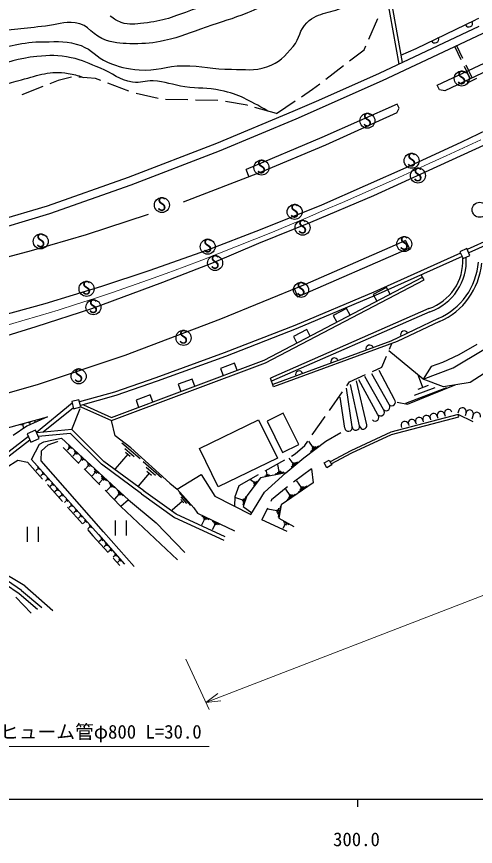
# Model space of a CAD drawing. Units: millimetres, scale not verified. Extents: x 40000 to 680000, y 20000 to 380000.
# Drawn here: x 322568 to 383688, y 198715 to 309232 of the extents above; entities that cross this region are included whole.
import ezdxf
from ezdxf.enums import TextEntityAlignment as Align

# ---------------------------------------------------------------- set-up
doc = ezdxf.new("R2010")
doc.units = ezdxf.units.MM
doc.header["$LTSCALE"] = 1000
doc.linetypes.add('CHAIN', pattern=[18.5, 12, -1.5, 3.5, -1.5])
for name, color, linetype, lineweight in [('M-BGD', 7, 'Continuous', 25), ('M-BMK', 2, 'CHAIN', 13), ('M-BMK-OTRS', 5, 'Continuous', 25), ('M-STR-HTXT', 7, 'Continuous', 13), ('M-STR-STRC', 7, 'Continuous', 25), ('M-STR-STRD', 7, 'Continuous', 25), ('M-TTL-BAND', 7, 'Continuous', 25)]:
    doc.layers.add(name, color=color, linetype=linetype, lineweight=lineweight)
doc.styles.add('ＭＳ ゴシック', font='')
doc.styles.get('ＭＳ ゴシック').set_extended_font_data('MS Gothic')

msp = doc.modelspace()

# ---------------------------------------------------------------- linework, layer by layer
at = {"layer": 'M-BGD'}
for p, q in [((368846, 328620), (373481, 302885)), ((369338, 328708), (373949, 303105)), ((369487, 306248), (370692, 308995)), ((375779, 304997), (383686, 308783)), ((384084, 308966), (383686, 308783)), ((378600, 300088), (395720, 308157)), ((368850, 304798), (369085, 305333)), ((380934, 305223), (381740, 303537)), ((382005, 303663), (381202, 305350)), ((366931, 303330), (368850, 304798)), ((373772, 304089), (375779, 304997)), ((387128, 302925), (379601, 299341)), ((363754, 300901), (366137, 302723)), ((382171, 302634), (382976, 300948)), ((383238, 301072), (382435, 302760)), ((328125, 300702), (327012, 300272)), ((329865, 301186), (328125, 300702)), ((333062, 300999), (330857, 301166)), ((333800, 300719), (333062, 300999)), ((382537, 300739), (382687, 300425)), ((383840, 300974), (382687, 300425)), ((326079, 299911), (323281, 298830)), ((337540, 299302), (334735, 300365)), ((360512, 298560), (361986, 299549)), ((361986, 299549), (362959, 300293)), ((378902, 299496), (378600, 300088)), ((341412, 298325), (338482, 298969)), ((379601, 299341), (378902, 299496)), ((345396, 298135), (342396, 298177)), ((349395, 298079), (346396, 298121)), ((353288, 297423), (350382, 297926)), ((353337, 297410), (353288, 297423)), ((357190, 296333), (359681, 298003)), ((373274, 297578), (363230, 293110)), ((373541, 297046), (373274, 297578)), ((357190, 296333), (354300, 297140)), ((373227, 296430), (363737, 292122)), ((373227, 296430), (373541, 297046)), ((363230, 293110), (353131, 288873)), ((363737, 292122), (355216, 288553)), ((355216, 288553), (344767, 284502)), ((353556, 287858), (353131, 288873)), ((340078, 282875), (331819, 280178)), ((331819, 280178), (324506, 278027)), ((389112, 280601), (382799, 277763)), ((373007, 278780), (361006, 273530)), ((374397, 279406), (373007, 278780)), ((374397, 279406), (374850, 278398)), ((324506, 278027), (315786, 275739)), ((359988, 271918), (374850, 278398)), ((355562, 263486), (376659, 274516)), ((376659, 274516), (376475, 274838)), ((376844, 274162), (376659, 274516)), ((361006, 273530), (349749, 268948)), ((371850, 273131), (370078, 272204)), ((372314, 272245), (371850, 273131)), ((359570, 272945), (359988, 271918)), ((370078, 272204), (370541, 271318)), ((377476, 270337), (356376, 261098)), ((377621, 269921), (356527, 260685)), ((366533, 270351), (364761, 269424)), ((366997, 269465), (366533, 270351)), ((349749, 268948), (336981, 264076)), ((364761, 269424), (365224, 268538)), ((378741, 269023), (372440, 266024)), ((378918, 268616), (373265, 265956)), ((361216, 267571), (359444, 266644)), ((361679, 266685), (361216, 267571)), ((359444, 266644), (359907, 265758)), ((372440, 266024), (356685, 260250)), ((373265, 265956), (356798, 259939)), ((372246, 264947), (372560, 265698)), ((383861, 265560), (381460, 264173)), ((381460, 264173), (379285, 263173)), ((380718, 262464), (384820, 264897)), ((336981, 264076), (325441, 260221)), ((335207, 255860), (355562, 263486)), ((351589, 263065), (349716, 262364)), ((351940, 262129), (351589, 263065)), ((371238, 262535), (371860, 264024)), ((379285, 263173), (377801, 262637)), ((349716, 262364), (350067, 261427)), ((369974, 261965), (371238, 262535)), ((372913, 258239), (370856, 262103)), ((377801, 262637), (376736, 260934)), ((376736, 260934), (380718, 262464)), ((345970, 260961), (344097, 260259)), ((346321, 260024), (345970, 260961)), ((356798, 259939), (356376, 261098)), ((366925, 260589), (369063, 261554)), ((370707, 256206), (368143, 260849)), ((371443, 256884), (368973, 261286)), ((372178, 257562), (369880, 261664)), ((376689, 259827), (376106, 261371)), ((325441, 260221), (316062, 257546)), ((344097, 260259), (344448, 259322)), ((367266, 254578), (366533, 259735)), ((366548, 260054), (366925, 260589)), ((368256, 254718), (367056, 260242)), ((369246, 254859), (367859, 260727)), ((379843, 259767), (374364, 257696)), ((374642, 257630), (380979, 260183)), ((378266, 259797), (375527, 258762)), ((377374, 260086), (376005, 259568)), ((340351, 258856), (338479, 258154)), ((340702, 257919), (340351, 258856)), ((364243, 256785), (365972, 259237)), ((329972, 257734), (325233, 253821)), ((331491, 257537), (335207, 255860)), ((338479, 258154), (338829, 257218)), ((366276, 254437), (365692, 258543)), ((373252, 257872), (374642, 257630)), ((329930, 254242), (331047, 257026)), ((381489, 256803), (381367, 256425)), ((382441, 256495), (382302, 256067)), ((321361, 254471), (326692, 255939)), ((326692, 255939), (323948, 254667)), ((324941, 255353), (325038, 255380)), ((324990, 255367), (325016, 255271)), ((335690, 253406), (335192, 255428)), ((361939, 253515), (363667, 255967)), ((372507, 253593), (381482, 255927)), ((376686, 255487), (376747, 255264)), ((377650, 255751), (377715, 255516)), ((378615, 256015), (378683, 255767)), ((379579, 256280), (379651, 256019)), ((383394, 255276), (381407, 256217)), ((381482, 255927), (381407, 256217)), ((383392, 256187), (383214, 255635)), ((323948, 254667), (322107, 253448)), ((323151, 254860), (323593, 254982)), ((323372, 254921), (323493, 254480)), ((324189, 255146), (324401, 255205)), ((324295, 255176), (324354, 254963)), ((373793, 254695), (373844, 254508)), ((374757, 254959), (374811, 254760)), ((375722, 255223), (375779, 255012)), ((329745, 253721), (325449, 253306)), ((326189, 252616), (328548, 253098)), ((328548, 253098), (337494, 244869)), ((333876, 249613), (329745, 253721)), ((337781, 251778), (335690, 253406)), ((363781, 252664), (365780, 253862)), ((367220, 251134), (372507, 253593)), ((324572, 250261), (325631, 252293)), ((325631, 252293), (326189, 252616)), ((325867, 251415), (326765, 252204)), ((326765, 252204), (327998, 252646)), ((328062, 252580), (327998, 252646)), ((329469, 252115), (329910, 251709)), ((336605, 252478), (339032, 250369)), ((359696, 250979), (360947, 252109)), ((360830, 250483), (363781, 252664)), ((360947, 252109), (361362, 252698)), ((362092, 251862), (361476, 252695)), ((362767, 252039), (361725, 251269)), ((325844, 250049), (325867, 251415)), ((330856, 249717), (328761, 251864)), ((329609, 251824), (329284, 251471)), ((329498, 251926), (329719, 251723)), ((330410, 251071), (330053, 250683)), ((330257, 251391), (330742, 250945)), ((330289, 251182), (330531, 250959)), ((337397, 250938), (335710, 248997)), ((337001, 251708), (338214, 250654)), ((337094, 251202), (337700, 250675)), ((342978, 247072), (337781, 251778)), ((359178, 250689), (359696, 250979)), ((362430, 251950), (361909, 251565)), ((362222, 251958), (361962, 251766)), ((364464, 249683), (367220, 251134)), ((321198, 249193), (322741, 250152)), ((322741, 250152), (324043, 249888)), ((324043, 249888), (326035, 247645)), ((324572, 250261), (333467, 240244)), ((334126, 240625), (325844, 250049)), ((331254, 250277), (330864, 249853)), ((331087, 250627), (331617, 250139)), ((331122, 250399), (331387, 250155)), ((331961, 249823), (332540, 249290)), ((339448, 249972), (341874, 247863)), ((355687, 248737), (358306, 250201)), ((358424, 248486), (360830, 250483)), ((359424, 249729), (358866, 250402)), ((359984, 249910), (359143, 249213)), ((359704, 249820), (359283, 249471)), ((359529, 249817), (359319, 249642)), ((325503, 249062), (325172, 248768)), ((325356, 249227), (325650, 248896)), ((333650, 246855), (331554, 249002)), ((332144, 249441), (331718, 248977)), ((331999, 249574), (332289, 249308)), ((332883, 248975), (333513, 248395)), ((332924, 248704), (333239, 248414)), ((339205, 245654), (333876, 249613)), ((339843, 249202), (341057, 248148)), ((339936, 248696), (340542, 248169)), ((355943, 248211), (355840, 248713)), ((357561, 248651), (357373, 249570)), ((357705, 248680), (357417, 248622)), ((361859, 249001), (359456, 247205)), ((361859, 249001), (362079, 247137)), ((326129, 248357), (325798, 248063)), ((325982, 248522), (326276, 248191)), ((326755, 247652), (326424, 247358)), ((326608, 247817), (326902, 247486)), ((333082, 248559), (332618, 248055)), ((334070, 247630), (333567, 247083)), ((333854, 248082), (334538, 247452)), ((333899, 247787), (334241, 247473)), ((340239, 248432), (338746, 246714)), ((343972, 246305), (347138, 248263)), ((347138, 248263), (348979, 245376)), ((352196, 246784), (354814, 248249)), ((355047, 247795), (353254, 245414)), ((358424, 248486), (355047, 247795)), ((355582, 245890), (358424, 248486)), ((356283, 248150), (355655, 248021)), ((356100, 248243), (355786, 248179)), ((358183, 248539), (357033, 248303)), ((357872, 248595), (357297, 248477)), ((326699, 246898), (328691, 244655)), ((327381, 246947), (327050, 246653)), ((327234, 247112), (327528, 246782)), ((335112, 246651), (334567, 246059)), ((334878, 247140), (335618, 246459)), ((334995, 246896), (335365, 246555)), ((335019, 246736), (335204, 246566)), ((342978, 247072), (343972, 246305)), ((351692, 245337), (352196, 246784)), ((354241, 247155), (353732, 247539)), ((354360, 247314), (354121, 246996)), ((354607, 247377), (354128, 246741)), ((358478, 246474), (356529, 244870)), ((362079, 247137), (357823, 244198)), ((358655, 246606), (358478, 246474)), ((360524, 246516), (359903, 247415)), ((361240, 246679), (360117, 245904)), ((360882, 246598), (360320, 246210)), ((360664, 246613), (360383, 246419)), ((328007, 246242), (327676, 245948)), ((327860, 246408), (328154, 246077)), ((328633, 245538), (328302, 245244)), ((328486, 245703), (328779, 245372)), ((336444, 243992), (334348, 246139)), ((336209, 245620), (335620, 244979)), ((335956, 246148), (336756, 245412)), ((336083, 245884), (336483, 245516)), ((336109, 245712), (336309, 245528)), ((339205, 245654), (343592, 242527)), ((343972, 246305), (346160, 243793)), ((344243, 245842), (345738, 244125)), ((348979, 245376), (353773, 242936)), ((353254, 245414), (352766, 244004)), ((353773, 242936), (355582, 245890)), ((358998, 245444), (358413, 246291)), ((359674, 245598), (358614, 244866)), ((359336, 245521), (358806, 245155)), ((359130, 245535), (358865, 245352)), ((329258, 244833), (328928, 244539)), ((329112, 244998), (329405, 244668)), ((329737, 244294), (330031, 243963)), ((337494, 244869), (336444, 243992)), ((344647, 244684), (343274, 243488)), ((344445, 245263), (345193, 244404)), ((344460, 244899), (344834, 244469)), ((351662, 244010), (351692, 245337)), ((352689, 244820), (351783, 245133)), ((352738, 244961), (352640, 244678)), ((352900, 245064), (352704, 244498)), ((353111, 245308), (352719, 244175)), ((356529, 244870), (356418, 244640)), ((329355, 243907), (331348, 241664)), ((329884, 244128), (329553, 243835)), ((330509, 243424), (330179, 243131)), ((330363, 243589), (330656, 243259)), ((336444, 243992), (344017, 236894)), ((346160, 243793), (346658, 243081)), ((352766, 244004), (353904, 243151)), ((355981, 243741), (355238, 242208)), ((357252, 243390), (356031, 243621)), ((357288, 243581), (357216, 243199)), ((357477, 243743), (357332, 242980)), ((357702, 244095), (357412, 242569)), ((357823, 244198), (357488, 242429)), ((331135, 242720), (330805, 242426)), ((330988, 242885), (331282, 242554)), ((331614, 242181), (331907, 241850)), ((335706, 242136), (335706, 240136)), ((337206, 240136), (337206, 242136)), ((343592, 242527), (350156, 239503)), ((346658, 243081), (351615, 240735)), ((347186, 242721), (348157, 242261)), ((347580, 242297), (347212, 241520)), ((347383, 242509), (347869, 242279)), ((347459, 242354), (347701, 242239)), ((348617, 242044), (349573, 241591)), ((358596, 240661), (355238, 242208)), ((357488, 242429), (359491, 241309)), ((323997, 241284), (323997, 239284)), ((325497, 239284), (325497, 241284)), ((331760, 242015), (331430, 241722)), ((332386, 241311), (332055, 241018)), ((332239, 241476), (332532, 241146)), ((349004, 241626), (348642, 240861)), ((348811, 241835), (349289, 241608)), ((348885, 241682), (349124, 241569)), ((358357, 241633), (358023, 241035)), ((358067, 241991), (358814, 241573)), ((358170, 241737), (358544, 241528)), ((332012, 240916), (332741, 240096)), ((332741, 240096), (334750, 237868)), ((333467, 240244), (336930, 236314)), ((334126, 240625), (338225, 235995)), ((333911, 239588), (333589, 239304)), ((333769, 239749), (334053, 239427)), ((334526, 238891), (334212, 238614)), ((334388, 239048), (334664, 238734)), ((335133, 238201), (334827, 237931)), ((334999, 238355), (335268, 238048)), ((335602, 237669), (335865, 237371)), ((335420, 237125), (336339, 236106)), ((335734, 237520), (335435, 237257)), ((336327, 236846), (336037, 236590)), ((336199, 236992), (336456, 236701)), ((323666, 233436), (319855, 235700)), ((321090, 233640), (322931, 232403)), ((323666, 233436), (327418, 230155)), ((322931, 232403), (325341, 230289)), ((323210, 232818), (325913, 230531)), ((322450, 231909), (324527, 229775))]:
    msp.add_line(p, q, dxfattribs=at)
for points in [[(295530, 277573), (318130, 280350), (326976, 282993), (337814, 286807), (349579, 291349), (359799, 295602), (371327, 300706), (384635, 306964), (385015, 307183), (397203, 312929)], [(419824, 295988), (400737, 286657), (388903, 281055), (382594, 278219)], [(381716, 277736), (370148, 272549), (359614, 268088), (350240, 264433), (341130, 261133), (335618, 259232), (330961, 257906)], [(331130, 257261), (335192, 255428), (355726, 263120), (376844, 274162)], [(381407, 256217), (372405, 253876), (367087, 251403), (364324, 249949)], [(339503, 246056), (334203, 249992), (329930, 254242), (325247, 253789)], [(324144, 253316), (318541, 248985), (313391, 246805), (304929, 245716)], [(350365, 239957), (343844, 242961), (339495, 246061)], [(323210, 232818), (321356, 234063), (318528, 235719), (311834, 238764), (304630, 244587), (304489, 244941)], [(337494, 244869), (341169, 241828), (344977, 237849)]]:
    msp.add_lwpolyline(points, dxfattribs=at)
for points in [[(381627, 277918), (382046, 277010), (382954, 277429), (382535, 278337)], [(329913, 257959), (330167, 256992), (331134, 257246), (330880, 258213)], [(355947, 255354), (358004, 251164), (360156, 252221), (358100, 256410)], [(346931, 251719), (354811, 255543), (357303, 250410), (349423, 246585)], [(323996, 253671), (324458, 252564), (325565, 253026), (325103, 254134)], [(363526, 249787), (364202, 250160), (364558, 249513), (363883, 249140)]]:
    msp.add_lwpolyline(points, close=True, dxfattribs=at)
for centre, radius, start, end in [((382818, 308351), 500, 205.2237, 25.2237), ((378295, 306220), 500, 205.2237, 25.2237), ((375248, 276750), 6789, 289.16073, 2.4672), ((375248, 276750), 7230, 289.16073, 3.58983), ((375183, 277216), 8932, 293.47489, 355.65719), ((375183, 277216), 9377, 293.47489, 354.89498), ((374226, 266874), 500, 25.45842, 205.45842), ((369603, 264984), 500, 20.12654, 200.12654), ((364908, 263263), 500, 20.12654, 200.12654), ((360214, 261543), 500, 20.12654, 200.12654), ((371810, 257223), 500, 222.66506, 42.66506), ((372546, 257900), 500, 222.66506, 42.66506), ((371075, 256545), 500, 222.66506, 42.66506), ((379097, 256148), 500, 15.31803, 195.31803), ((380062, 256412), 500, 15.31803, 195.31803), ((381965, 256649), 500, 342.07224, 162.07224), ((382916, 256341), 500, 342.07224, 162.07224), ((383868, 256033), 500, 342.07224, 162.07224), ((370340, 255867), 500, 222.66506, 42.66506), ((374275, 254827), 500, 15.31803, 195.31803), ((375239, 255091), 500, 15.31803, 195.31803), ((376204, 255355), 500, 15.31803, 195.31803), ((377168, 255619), 500, 15.31803, 195.31803), ((378133, 255883), 500, 15.31803, 195.31803), ((366771, 254507), 500, 188.0913, 8.0913), ((367761, 254648), 500, 188.0913, 8.0913), ((368751, 254789), 500, 188.0913, 8.0913)]:
    msp.add_arc(centre, radius, start, end, dxfattribs=at)
for points, knots in [([(369197, 326667), (369173, 326640), (369149, 326613), (369125, 326586), (367307, 324559), (366859, 322927), (364884, 321051), (362912, 319178), (361525, 318450), (359251, 316957), (357188, 315603), (355961, 314951), (353779, 313798), (350789, 312218), (349127, 311256), (345943, 310116), (343494, 309239), (342108, 308584), (339516, 308369), (338347, 308272), (337608, 308036), (336516, 308461), (335902, 308700), (335612, 308854), (335050, 309299)], [0, 0, 0, 0, 1, 1, 1, 2, 2, 2, 3, 3, 3, 4, 4, 4, 5, 5, 5, 6, 6, 6, 7, 7, 7, 8, 8, 8, 8]), ([(370378, 320114), (370348, 320063), (370317, 320012), (370285, 319960), (369247, 318289), (368527, 317394), (367031, 316118), (365768, 315039), (364849, 314703), (363348, 313991), (361868, 313289), (360920, 313185), (359406, 312557), (356985, 311553), (355739, 310739), (353315, 309742), (351214, 308878), (349974, 308560), (347822, 307833), (345662, 307104), (344503, 306489), (342269, 306030), (340688, 305706), (339771, 305600), (338156, 305620), (336733, 305637), (335899, 305638), (334537, 306056), (332748, 306605), (332225, 308190), (330367, 308419), (328827, 308608), (327963, 308134), (326421, 307964), (323527, 307645), (321905, 307480), (319009, 307193), (316410, 306935), (314938, 306932), (312350, 306575), (309956, 306245), (308676, 305631), (306266, 305448), (303693, 305252), (302241, 305562), (299664, 305705), (297140, 305844), (295713, 305828), (293211, 306188), (290122, 306634), (288414, 307135), (285471, 308174), (284341, 308572), (283783, 308977), (282722, 309533), (281309, 310274), (280753, 311343), (279171, 311552), (277399, 311786), (276332, 311015), (274853, 310040)], [0, 0, 0, 0, 1, 1, 1, 2, 2, 2, 3, 3, 3, 4, 4, 4, 5, 5, 5, 6, 6, 6, 7, 7, 7, 8, 8, 8, 9, 9, 9, 10, 10, 10, 11, 11, 11, 12, 12, 12, 13, 13, 13, 14, 14, 14, 15, 15, 15, 16, 16, 16, 17, 17, 17, 18, 18, 18, 19, 19, 19, 20, 20, 20, 20]), ([(282962, 306444), (284826, 305563), (285473, 305332), (287144, 304790), (290028, 303855), (291787, 303864), (294791, 303453), (299317, 302832), (301883, 302230), (306445, 302464), (311273, 302712), (313846, 303921), (318613, 304719), (321577, 305215), (323213, 305887), (326219, 305883), (328155, 305881), (329333, 306035), (331149, 305363), (332663, 304802), (333172, 303813), (334656, 303178), (336229, 302504), (337204, 302266), (338910, 302127), (341197, 301940), (342462, 302669), (344756, 302695), (347283, 302725), (348681, 302214), (351208, 302212), (353055, 302210), (354171, 301967), (355924, 302549), (357561, 303093), (358302, 303939), (359408, 305262), (360322, 306355), (360215, 307424), (361233, 308420), (362836, 309989), (364583, 309556), (366483, 310750), (367983, 311693), (368902, 312193), (370072, 313524), (370599, 314123), (370970, 314653), (371264, 315194)], [0, 0, 0, 0, 1, 1, 1, 2, 2, 2, 3, 3, 3, 4, 4, 4, 5, 5, 5, 6, 6, 6, 7, 7, 7, 8, 8, 8, 9, 9, 9, 10, 10, 10, 11, 11, 11, 12, 12, 12, 13, 13, 13, 14, 14, 14, 15, 15, 15, 16, 16, 16, 16]), ([(356030, 296657), (353369, 298146), (352363, 298835), (349744, 299402), (347916, 299798), (346828, 299598), (344979, 299878), (343315, 300130), (342422, 300578), (340741, 300658), (339681, 300708), (339080, 300353), (338029, 300495), (336213, 300741), (335432, 301696), (333725, 302360), (332218, 302946), (331415, 303439), (329830, 303759), (328075, 304114), (327030, 304099), (325248, 303920), (322738, 303667), (321400, 303077), (318970, 302400), (316719, 301772), (315531, 301152), (313251, 300641), (310800, 300092), (309382, 299983), (306879, 299769), (304468, 299562), (303107, 299558), (300686, 299560), (298342, 299562), (297019, 299506), (294687, 299745), (292751, 299943), (292059, 300060), (289765, 300510)], [0, 0, 0, 0, 1, 1, 1, 2, 2, 2, 3, 3, 3, 4, 4, 4, 5, 5, 5, 6, 6, 6, 7, 7, 7, 8, 8, 8, 9, 9, 9, 10, 10, 10, 11, 11, 11, 12, 12, 12, 13, 13, 13, 13]), ([(291432, 298583), (292906, 298151), (293381, 298062), (294649, 297814), (297325, 297291), (298884, 297334), (301610, 297281), (304775, 297220), (306555, 297442), (309696, 297834), (313094, 298259), (315010, 298506), (318336, 299321), (320269, 299795), (321276, 300332), (323206, 300819), (325582, 301419), (327012, 302086), (329423, 301651), (330226, 301506), (330598, 301457), (331442, 301121)], [0, 0, 0, 0, 1, 1, 1, 2, 2, 2, 3, 3, 3, 4, 4, 4, 5, 5, 5, 6, 6, 6, 7, 7, 7, 7])]:
    msp.add_open_spline(points, degree=3, knots=knots, dxfattribs=at)
at = {"layer": 'M-BMK'}
msp.add_lwpolyline([(384394, 292837), (382102, 291767), (379807, 290703), (377509, 289645), (375207, 288595), (372902, 287553), (370593, 286519), (368280, 285494), (365963, 284479), (363641, 283475), (361314, 282482), (358982, 281501), (356645, 280533), (354302, 279578), (351954, 278637), (349600, 277710), (347240, 276799), (344874, 275904), (342501, 275026), (340122, 274166), (337737, 273324), (335345, 272501), (332946, 271697), (330540, 270914), (328128, 270153), (325708, 269413), (323282, 268696), (320849, 268003)], dxfattribs=at)
at = {"layer": 'M-BMK-OTRS'}
for p, q in [((384146, 307900), (370889, 301666)), ((370889, 301666), (362776, 298074)), ((362776, 298074), (359382, 296572)), ((359382, 296572), (349186, 292329)), ((349186, 292329), (337449, 287797)), ((337449, 287797), (326650, 283996)), ((326650, 283996), (317913, 281387)), ((381921, 277280), (370348, 272090)), ((370348, 272090), (359802, 267625)), ((359802, 267625), (350416, 263965)), ((376736, 260934), (372148, 264712)), ((350416, 263965), (341296, 260661)), ((386227, 262572), (382996, 260515)), ((379430, 259928), (376736, 260934)), ((341296, 260661), (335768, 258755)), ((382996, 260515), (379430, 259928)), ((335768, 258755), (331088, 257422)), ((330127, 257143), (326120, 253873)), ((324343, 252839), (318795, 248550))]:
    msp.add_line(p, q, dxfattribs=at)
at = {"layer": 'M-STR-HTXT'}
for p, q in [((347778, 217890), (460690, 261425)), ((345113, 223665), (348217, 216939)), ((347778, 217890), (349395, 219068)), ((347778, 217890), (349767, 218102)), ((318059, 212016), (348222, 212016))]:
    msp.add_line(p, q, dxfattribs=at)
at = {"layer": 'M-STR-STRC'}
for centre in [(381861, 300977), (369298, 295362), (375193, 290028), (355191, 289116), (376036, 288063), (341926, 284133), (359612, 283220), (384247, 283501), (360665, 281115), (325784, 279290), (374211, 278939), (348032, 278588), (349015, 276412), (331890, 272973), (360455, 272833), (332802, 270517), (344804, 266446), (330837, 261323)]:
    msp.add_circle(centre, 1000, dxfattribs=at)
at = {"layer": 'M-STR-STRD'}
for p, q in [((388425, 295691), (381829, 292524)), ((381829, 292524), (374804, 289276)), ((377523, 288797), (384792, 292124)), ((374804, 289276), (363188, 284122)), ((370137, 285422), (377523, 288797)), ((361750, 281843), (370137, 285422)), ((363188, 284122), (355000, 280843)), ((354859, 279044), (361750, 281843)), ((355000, 280843), (347882, 278079)), ((348796, 276496), (354859, 279044)), ((347882, 278079), (340166, 275383)), ((342065, 273851), (348796, 276496)), ((340166, 275383), (333883, 273288)), ((333883, 273288), (326352, 270989)), ((332613, 270361), (342065, 273851)), ((326352, 270989), (319905, 269212)), ((325184, 267955), (332613, 270361)), ((316840, 265415), (325184, 267955))]:
    msp.add_line(p, q, dxfattribs=at)
at = {"layer": 'M-TTL-BAND'}
for p, q in [((40000, 205000), (579000, 205000)), ((368000, 205000), (368000, 204000))]:
    msp.add_line(p, q, dxfattribs=at)

# ---------------------------------------------------------------- texts
at = {"layer": 'M-STR-HTXT', "style": 'ＭＳ ゴシック'}
msp.add_text('ヒューム管φ800 L=30.0', height=1833, dxfattribs=at).set_placement((333788, 213985), align=Align.MIDDLE_CENTER)
at = {"layer": 'M-STR-STRC', "style": 'ＭＳ ゴシック'}
for p in [(381216, 299659), (368653, 294044), (374548, 288710), (354546, 287798), (375390, 286745), (341281, 282815), (358967, 281902), (360020, 279797), (325139, 277972), (347387, 277270), (373566, 277621), (348370, 275094), (331245, 271655), (359810, 271515), (332157, 269199), (344159, 265128), (330192, 260005)]:
    msp.add_text('S', height=1833, dxfattribs=at).set_placement(p, align=Align.BOTTOM_LEFT)
at = {"layer": 'M-TTL-BAND', "style": 'ＭＳ ゴシック'}
msp.add_text('300.0', height=1833, dxfattribs=at).set_placement((367844, 198195), align=Align.BOTTOM_CENTER)

doc.saveas('drawing.dxf')
